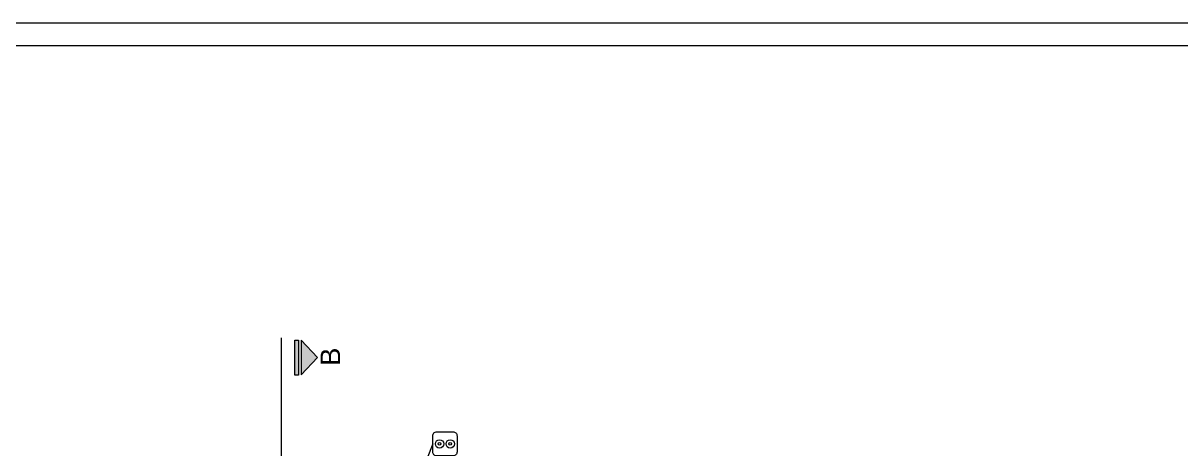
# Model space of a CAD drawing. Header units: metres. Extents: x -2 to 3328848, y -2 to 2725060.
# Drawn here: x 1662937.1 to 1663192.8, y 1362601 to 1362695.2 of the extents above; entities that cross this region are included whole.
import ezdxf
from ezdxf.enums import TextEntityAlignment as Align

# ---------------------------------------------------------------- set-up
doc = ezdxf.new("R2010")
doc.units = ezdxf.units.M
doc.layers.get('0').update_dxf_attribs({"color": 253, "lineweight": 0})
doc.layers.add('CAJETIN', color=7, linetype='Continuous', lineweight=0, true_color=0x000000)
doc.layers.add('COLUMNA', color=253, linetype='Continuous', lineweight=0)
doc.layers.add('ICT_TOMAS', color=1, linetype='Continuous', lineweight=0)
doc.styles.get("Standard").update_dxf_attribs({"font": 'arial.ttf'})

# ---------------------------------------------------------------- blocks, each defined once
blk = doc.blocks.new('D')
at = {"layer": 'COLUMNA', "ltscale": 0.2}
h = blk.add_hatch(color=256, dxfattribs=at)
h.set_gradient(color1=(0, 0, 26), color2=(0, 0, 0), rotation=30, one_color=1)
h.paths.add_polyline_path([(3167.8, 1572.454), (3167.418, 1572.818), (3167.036, 1572.454)])
h.paths.add_polyline_path([(3167.036, 1572.393), (3167.036, 1572.315), (3167.813, 1572.315), (3167.813, 1572.393)])
for p, q in [((3167.418, 1572.818), (3167.036, 1572.454)), ((3167.418, 1572.818), (3167.8, 1572.454)), ((3167.036, 1572.454), (3167.8, 1572.454))]:
    blk.add_line(p, q, dxfattribs=at)
blk.add_lwpolyline([(3167.036, 1572.393), (3167.813, 1572.393), (3167.813, 1572.315), (3167.036, 1572.315)], close=True, dxfattribs=at)
blk = doc.blocks.new('*U96')
for points in [[(-594, 0), (0, 0), (0, 420), (-594, 420)], [(-589, 5), (-5, 5), (-5, 415), (-589, 415)]]:
    blk.add_lwpolyline(points, close=True)
at = {"lineweight": 30, "flags": 104}
blk.add_attdef('NOMBRE_PROYECTO', text='', height=5, dxfattribs=at).set_placement((-165, 63.27), align=Align.TOP_LEFT)
for tag, p in [('PROMOTOR', (-133.74, 41.5)), ('SITUACION', (-133.74, 34.5)), ('AUTOR', (-133.74, 27.5)), ('1/X', (-133.74, 20.5)), ('XX/XX/XXXX', (-80.02, 20.5)), ('V.X', (-25.12, 20.5)), ('NOMBRE_PLANO', (-133.74, 13.5)), ('X', (-25.12, 13.48))]:
    blk.add_attdef(tag, text='', height=3.5).set_placement(p, align=Align.MIDDLE_LEFT)
blk = doc.blocks.new('TOMA TV')
blk.add_lwpolyline([(-0.1, 0.15), (0.1, 0.15, -0.414214), (0.15, 0.1), (0.15, -0.1, -0.414214), (0.1, -0.15), (-0.1, -0.15, -0.414214), (-0.15, -0.1), (-0.15, 0.1, -0.414214)], format="xyb", close=True)
for centre, radius in [((-0.066, 0), 0.0515), ((-0.066, 0), 0.0172), ((0.066, 0), 0.0515), ((0.066, 0), 0.0172)]:
    blk.add_circle(centre, radius)

msp = doc.modelspace()

# ---------------------------------------------------------------- linework, layer by layer
at = {"layer": 'CAJETIN', "linetype": 'Continuous'}
for points in [[(1662729.448, 1362275.155), (1663323.448, 1362275.155), (1663323.448, 1362695.155), (1662729.448, 1362695.155)], [(1662734.448, 1362280.155), (1663318.448, 1362280.155), (1663318.448, 1362690.155), (1662734.448, 1362690.155)]]:
    msp.add_lwpolyline(points, close=True, dxfattribs=at)
at = {"layer": 'COLUMNA', "ltscale": 0.2}
msp.add_line((1662994.122, 1362581.992), (1662994.122, 1362625.535), dxfattribs=at)
at = {"layer": 'ICT_TOMAS'}
msp.add_line((1663027.583, 1362602.089), (1663025.075, 1362595.76), dxfattribs=at)

# ---------------------------------------------------------------- block references
at = {"layer": 'CAJETIN'}
msp.add_blockref('*U96', (1663323.448, 1362275.155), dxfattribs=at)
at = {"layer": 'COLUMNA', "xscale": 10, "yscale": 10, "zscale": 10, "rotation": 270}
msp.add_blockref('D', (1647273.949, 1394295.393), dxfattribs=at)
at = {"layer": 'ICT_TOMAS', "xscale": 17.84178858404148, "yscale": 17.84178858404148, "zscale": 17.84178858404148}
msp.add_blockref('TOMA TV', (1663030.259, 1362602.089), dxfattribs=at)

# ---------------------------------------------------------------- texts
at = {"layer": 'COLUMNA', "ltscale": 0.2}
msp.add_text('B', height=4.315, rotation=90, dxfattribs=at).set_placement((1663007.108, 1362619.359))

doc.saveas('drawing.dxf')
